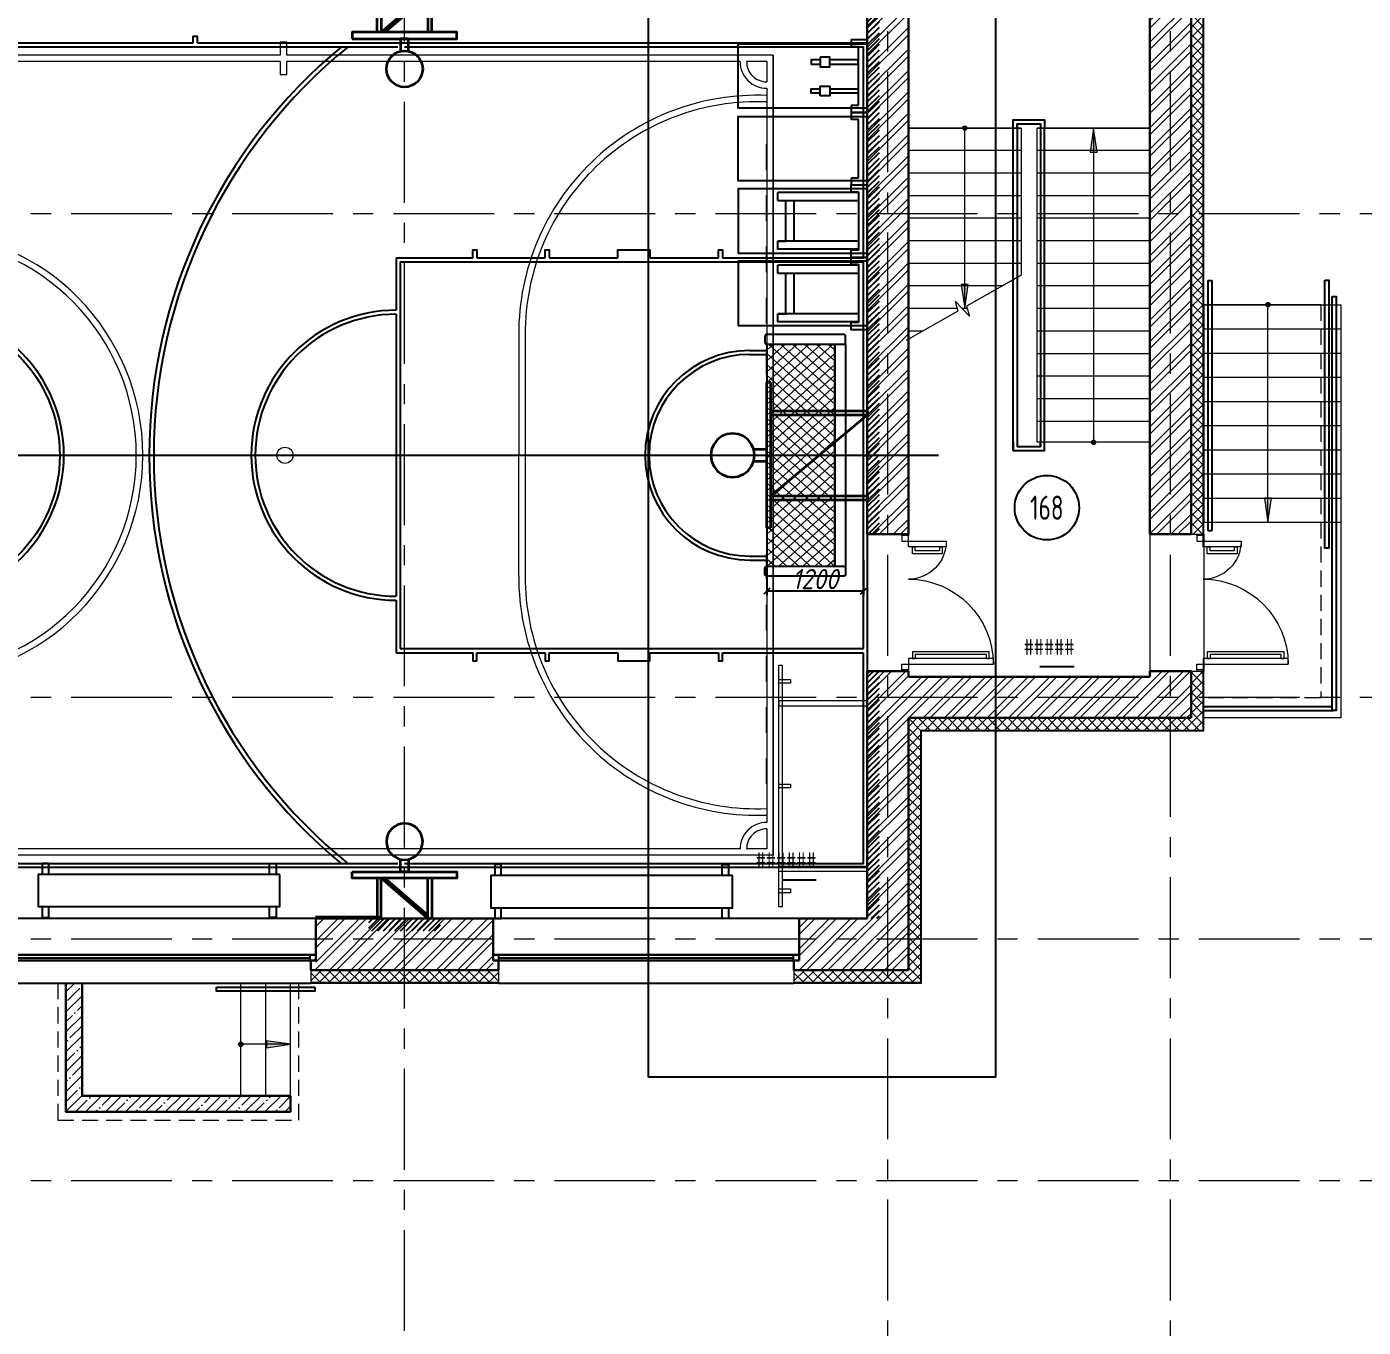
# Model space of a CAD drawing. Header units: millimetres. Extents: x -13407 to 8063098, y -2635 to 109271.
# Drawn here: x 42884 to 59478, y 55574 to 71713 of the extents above; entities that cross this region are included whole.
import ezdxf
from ezdxf.enums import TextEntityAlignment as Align

# ---------------------------------------------------------------- set-up
doc = ezdxf.new("R2010")
doc.units = ezdxf.units.MM
for name, pattern in [('ADSK_Штриховая_ш2 п1', [3, 2, -1]), ('CENTER', [2, 1.25, -0.25, 0.25, -0.25]), ('Штрих', [6.35, 3.175, -3.175])]:
    doc.linetypes.add(name, pattern=pattern)
doc.layers.get('Defpoints').update_dxf_attribs({"color": 6})
for name, color, linetype, lineweight in [('АР_Двери', 5, 'Continuous', 18), ('АР_Лестницы', 250, 'Continuous', 15), ('АР_Лестницы ограждение', 94, 'Continuous', 25), ('АР_Маркер экспликации', 239, 'Continuous', 13), ('АР_МосжилНии_Стены', 202, 'Continuous', 30), ('АР_Навесной фасад', 5, 'Continuous', 5), ('АР_Номер помещения', 1, 'Continuous', 25), ('АР_Оси', 193, 'Continuous', 9), ('АР_Помещения_площадь', 19, 'Continuous', 9), ('АР_Сущ Несущая стена', 202, 'Continuous', 30), ('АР_тонкая линия', 250, 'Continuous', 0), ('АР_Утеплитель', 250, 'Continuous', 9), ('АР_Штриховка кирпич', 250, 'Continuous', 9), ('АР_Штриховка монолит', 250, 'Continuous', 9), ('ТХ_ОСНОВНОЙ', 103, 'Continuous', 25), ('ТХ_разметка минифутбол', 7, 'Continuous', 9)]:
    doc.layers.add(name, color=color, linetype=linetype, lineweight=lineweight)
for name, color, linetype in [('АР_новое окно', 160, 'Continuous'), ('ТХ ОБОРУДОВАНИЕ', 250, 'Continuous'), ('ТХ_обор_спорт', 5, 'Continuous'), ('ТХ_разметка баскетбол', 7, 'Continuous'), ('ТХ_спорт_разметка', 2, 'Continuous')]:
    doc.layers.add(name, color=color, linetype=linetype)
doc.layers.add('ТХ_Задание КР', color=7, linetype='Continuous', true_color=0x9a5430)
doc.layers.get('АР_Маркер экспликации').off()
doc.styles.add('ISOCPEUR', font='isocpeur.ttf', dxfattribs={"width": 0.7})
doc.styles.add('ISOCPEUR_I_2', font='isocpeui.ttf', dxfattribs={"width": 0.9})
doc.styles.get("Standard").update_dxf_attribs({"font": 'arial.ttf'})
doc.dimstyles.new('BY  ARTEM 250', dxfattribs={"dimtxt": 250, "dimasz": 75, "dimexe": 50, "dimexo": 0, "dimgap": 25, "dimtad": 1, "dimdec": 0, "dimrnd": 50, "dimzin": 12, "dimdsep": 46, "dimtxsty": 'ISOCPEUR_I_2', "dimblk": 'OBLIQUE', "dimcen": 50, "dimclrd": 256, "dimclre": 256, "dimclrt": 256, "dimazin": 2, "dimtfac": 1, "dimtdec": 0, "dimtix": 1, "dimtmove": 0, "dimatfit": 0, "dimldrblk": 'OBLIQUE', "dimfxl": 1, "dimlwd": -1, "dimlwe": -1, "dimarcsym": 0})
pattern_1 = [(45, (-951809.71, 109221.18), (-132.58252, 132.58252), []), (45, (-951721.32, 109221.18), (-132.58252, 132.58252), [])]
pattern_2 = [(45, (211803.854, -55205.68), (-35.355339, 35.355339), [])]

# ---------------------------------------------------------------- blocks, each defined once
blk = doc.blocks.new('*U294')
h = blk.add_hatch(color=253)
h.dxf.hatch_style = 1
edge = h.paths.add_edge_path()
edge.add_arc((0, 0), 27.6, 359.64, 719.64)
h = blk.add_hatch(color=253)
h.dxf.hatch_style = 1
h.paths.add_polyline_path([(2400, -44), (2400, 44), (2700, 0)])
at = {"color": 253}
blk.add_line((2700, 0), (0, 0), dxfattribs=at)
blk.add_lwpolyline([(2400, 44), (2400, -44), (2700, 0), (2400, 44)], dxfattribs=at)
blk.add_circle((0, 0), 27.6, dxfattribs=at)
blk = doc.blocks.new('*U347')
h = blk.add_hatch(color=253)
h.dxf.hatch_style = 1
edge = h.paths.add_edge_path()
edge.add_arc((0, 0), 27.6, 359.64, 719.64)
h = blk.add_hatch(color=253)
h.dxf.hatch_style = 1
h.paths.add_polyline_path([(1940, -44), (1940, 44), (2240, 0)])
at = {"color": 253}
blk.add_line((2240, 0), (0, 0), dxfattribs=at)
blk.add_lwpolyline([(1940, 44), (1940, -44), (2240, 0), (1940, 44)], dxfattribs=at)
blk.add_circle((0, 0), 27.6, dxfattribs=at)
blk = doc.blocks.new('*U348')
h = blk.add_hatch(color=253)
h.dxf.hatch_style = 1
edge = h.paths.add_edge_path()
edge.add_arc((0, 0), 27.6, 359.64, 719.64)
h = blk.add_hatch(color=253)
h.dxf.hatch_style = 1
h.paths.add_polyline_path([(3600, -44), (3600, 44), (3900, 0)])
at = {"color": 253}
blk.add_line((3900, 0), (0, 0), dxfattribs=at)
blk.add_lwpolyline([(3600, 44), (3600, -44), (3900, 0), (3600, 44)], dxfattribs=at)
blk.add_circle((0, 0), 27.6, dxfattribs=at)
blk = doc.blocks.new('*U14')
at = {"layer": 'АР_новое окно', "color": 253, "lineweight": 20}
for p, q in [((0, 3800), (-70, 3800)), ((0, 0), (-70, 0))]:
    blk.add_line(p, q, dxfattribs=at)
at = {"layer": 'АР_новое окно', "color": 253}
for p, q in [((-70, 3800), (-70, 0)), ((-70, 0), (-70, 3800)), ((0, 3730), (-70, 3730)), ((-35, 3730), (-35, 70)), ((0, 3800), (0, 0)), ((0, 70), (-70, 70))]:
    blk.add_line(p, q, dxfattribs=at)
blk = doc.blocks.new('блок новое окно')
at = {"layer": 'АР_Навесной фасад', "color": 253, "ltscale": 100}
for points in [[(65, -640), (65, -800)], [(3735, -640), (3735, -800)]]:
    blk.add_lwpolyline(points, dxfattribs=at)
at = {"layer": 'АР_новое окно', "color": 253, "ltscale": 100}
for p, q in [((3800, 0), (0, 0)), ((3735, -521), (0, -521))]:
    blk.add_line(p, q, dxfattribs=at)
blk.add_lwpolyline([(65, -800), (3735, -800)], dxfattribs=at)
at = {"layer": 'АР_Сущ Несущая стена', "color": 253, "ltscale": 100}
for p, q in [((0, -521), (0, 0)), ((3800, -521), (3800, 0)), ((65, -521), (0, -521)), ((65, -521), (65, -640)), ((3800, -521), (3735, -521)), ((3735, -521), (3735, -640))]:
    blk.add_line(p, q, dxfattribs=at)
at = {"layer": 'АР_новое окно', "color": 253, "ltscale": 100, "xscale": -1, "rotation": 90}
blk.add_blockref('*U14', (3800, -521), dxfattribs=at)
blk = doc.blocks.new('*U538')
at = {"layer": 'Defpoints', "color": 253}
blk.add_line((7602, -7863), (7180, -7863), dxfattribs=at)
at = {"layer": 'АР_Номер помещения', "color": 253}
blk.add_circle((-4362, -1988), 400, dxfattribs=at)
at = {"layer": 'Defpoints', "color": 253, "style": 'ISOCPEUR', "width": 0.7, "flags": 1}
blk.add_attdef('КАТЕГОРИЯ', (-499, -2092), '', height=250, dxfattribs=at)
at = {"layer": 'Defpoints', "color": 253, "style": 'ISOCPEUR', "width": 0.7}
blk.add_attdef('ПЛОЩАДЬ_ПОМЕЩЕНИЯ', text='', height=200, dxfattribs=at).set_placement((7607, -7617), align=Align.MIDDLE_RIGHT)
at = {"layer": 'АР_Номер помещения', "color": 253, "style": 'ISOCPEUR', "width": 0.7}
blk.add_attdef('НОМЕР_ПОМЕЩЕНИЯ', text='', height=300, dxfattribs=at).set_placement((-4362, -1988), align=Align.MIDDLE_CENTER)
at = {"layer": 'АР_Помещения_площадь', "color": 253, "lineweight": 30, "width": 0.7, "flags": 104}
blk.add_attdef('ИМЯ_ПОМЕЩЕНИЯ', text='', height=100, dxfattribs=at).set_placement((158, 1217), align=Align.MIDDLE_CENTER)
blk = doc.blocks.new('*U526')
at = {"layer": 'Defpoints', "color": 253}
blk.add_line((844, -6279), (421, -6279), dxfattribs=at)
at = {"layer": 'АР_Номер помещения', "color": 253}
blk.add_circle((507, -4304), 400, dxfattribs=at)
at = {"layer": 'Defpoints', "color": 253, "style": 'ISOCPEUR', "width": 0.7, "flags": 1}
blk.add_attdef('КАТЕГОРИЯ', (-499, -2092), '', height=250, dxfattribs=at)
at = {"layer": 'Defpoints', "color": 253, "style": 'ISOCPEUR', "width": 0.7}
blk.add_attdef('ПЛОЩАДЬ_ПОМЕЩЕНИЯ', text='', height=200, dxfattribs=at).set_placement((848, -6032), align=Align.MIDDLE_RIGHT)
at = {"layer": 'АР_Номер помещения', "color": 253, "style": 'ISOCPEUR', "width": 0.7}
blk.add_attdef('НОМЕР_ПОМЕЩЕНИЯ', text='', height=300, dxfattribs=at).set_placement((507, -4304), align=Align.MIDDLE_CENTER)
at = {"layer": 'АР_Помещения_площадь', "color": 253, "lineweight": 30, "width": 0.7, "flags": 104}
blk.add_attdef('ИМЯ_ПОМЕЩЕНИЯ', text='', height=100, dxfattribs=at).set_placement((158, 1217), align=Align.MIDDLE_CENTER)
blk = doc.blocks.new('*U291')
h = blk.add_hatch(color=253)
h.dxf.hatch_style = 1
edge = h.paths.add_edge_path()
edge.add_arc((0, 0), 27.6, 359.64, 719.64)
h = blk.add_hatch(color=253)
h.dxf.hatch_style = 1
h.paths.add_polyline_path([(320, -44), (320, 44), (620, 0)])
at = {"color": 253}
blk.add_line((620, 0), (0, 0), dxfattribs=at)
blk.add_lwpolyline([(320, 44), (320, -44), (620, 0), (320, 44)], dxfattribs=at)
blk.add_circle((0, 0), 27.6, dxfattribs=at)
blk = doc.blocks.new('1700-2')
at = {"color": 253}
for points in [[(-471, 1443), (0, 1443), (0, 1513), (-471, 1513)], [(0, -13), (-1055, -13), (-1055, 57), (0, 57)]]:
    blk.add_lwpolyline(points, close=True, dxfattribs=at)
for points in [[(80, 1600), (0, 1600), (0, 1583), (80, 1583), (80, 1600)], [(0, 1583), (80, 1583), (80, 1513), (50, 1513), (50, 1513), (0, 1513), (0, 1583)], [(-386, 1443), (-421, 1443), (-421, 1358), (-50, 1358), (-50, 1443), (-85, 1443)], [(-386, 1443), (-386, 1393), (-85, 1393), (-85, 1443)], [(-970, 57), (-1005, 57), (-1005, 142), (-50, 142), (-50, 57), (-85, 57)], [(-970, 57), (-970, 107), (-85, 107), (-85, 57)], [(0, -83), (80, -83), (80, -13), (50, -13), (50, -13), (0, -13), (0, -83)], [(80, -100), (0, -100), (0, -83), (80, -83), (80, -100)]]:
    blk.add_lwpolyline(points, dxfattribs=at)
for centre, radius, start, end in [((0, 1513), 471, 180, 270), ((0, -13), 1055, 90, 180)]:
    blk.add_arc(centre, radius, start, end, dxfattribs=at)
blk = doc.blocks.new('бревно гимн 3000х400')
at = {"color": 253}
blk.add_lwpolyline([(-10378, 62355), (-7378, 62355), (-7378, 62755), (-10378, 62755)], close=True, dxfattribs=at)
for points in [[(-10331, 62755), (-10331, 62890), (-10250, 62890), (-10250, 62755)], [(-7426, 62755), (-7426, 62890), (-7507, 62890), (-7507, 62755)], [(-10250, 62355), (-10250, 62220), (-10331, 62220), (-10331, 62355)], [(-7507, 62355), (-7507, 62220), (-7426, 62220), (-7426, 62355)]]:
    blk.add_lwpolyline(points, dxfattribs=at)
blk = doc.blocks.new('бег дорожка')
at = {"color": 253}
blk.add_lwpolyline([(-53, 0), (-852, 0), (-852, 1604), (-53, 1604)], close=True, dxfattribs=at)
for points in [[(-818, 201), (-903, 201), (-903, 0), (-3, 0), (-3, 201), (-93, 201)], [(-815, 201), (-815, 111)], [(-90, 111), (-90, 201)], [(-815, 111), (-90, 111)]]:
    blk.add_lwpolyline(points, dxfattribs=at)
blk = doc.blocks.new('У127б')
at = {"color": 253, "ltscale": 250.120383}
for points in [[(190072, -190835), (189718, -190835), (189718, -190781), (190072, -190781)], [(190191, -190781), (190303, -190781), (190303, -190835), (190191, -190835)], [(190072, -191141), (189718, -191141), (189718, -191196), (190072, -191195)], [(190191, -191195), (190303, -191195), (190303, -191141), (190191, -191141)]]:
    blk.add_lwpolyline(points, dxfattribs=at)
for points in [[(190191, -190748), (190191, -190867), (190072, -190867), (190072, -190748)], [(190191, -191228), (190191, -191109), (190072, -191109), (190072, -191228)]]:
    blk.add_lwpolyline(points, close=True, dxfattribs=at)
blk = doc.blocks.new('спорт инвентарь 1')
at = {"color": 253}
blk.add_lwpolyline([(-53, 0), (-852, 0), (-852, 1604), (-53, 1604)], close=True, dxfattribs=at)
for points in [[(-805, 111), (-805, 1112)], [(-704, 1112), (-805, 1112)], [(-704, 1112), (-704, 111)], [(-201, 1112), (-201, 1011), (-704, 1011), (-704, 911), (-201, 911)], [(-201, 111), (-201, 1112)], [(-101, 111), (-101, 1112), (-201, 1112)], [(-815, 201), (-900, 201), (-900, 0), (0, 0), (0, 201), (-90, 201)], [(-815, 201), (-815, 111)], [(-90, 111), (-90, 201)], [(-815, 111), (-90, 111)]]:
    blk.add_lwpolyline(points, dxfattribs=at)
blk = doc.blocks.new('A$C4BE71BC3')
at = {"color": 253, "lineweight": 35, "ltscale": 100}
blk.add_lwpolyline([(102, -28588), (104, -28588), (104, -28750), (-38, -28750), (-38, -28588), (-38, -28588)], dxfattribs=at)
at = {"color": 253, "ltscale": 100}
for points in [[(-1, -30000), (67, -30000)], [(33, -29952), (33, -30047)]]:
    blk.add_lwpolyline(points, dxfattribs=at)
at = {"layer": 'ТХ ОБОРУДОВАНИЕ', "color": 253, "lineweight": 35}
for p, q in [((-103, -28561), (-160, -28518)), ((224, -28518), (168, -28561)), ((-38, -28588), (-103, -28561)), ((32, -28597), (-38, -28588)), ((102, -28588), (32, -28597)), ((168, -28561), (102, -28588)), ((933, -28750), (-869, -28750)), ((-869, -28800), (-869, -28750)), ((933, -28800), (-869, -28800)), ((-521, -28800), (-521, -30000)), ((-471, -30000), (537, -28800)), ((-471, -28800), (-471, -30000)), ((537, -28800), (537, -30000)), ((587, -28800), (587, -30000)), ((933, -28800), (933, -28750))]:
    blk.add_line(p, q, dxfattribs=at)
blk.add_lwpolyline([(-239, -28326), (-230, -28256), (-203, -28191), (-160, -28135), (-103, -28092), (-38, -28065), (32, -28055), (102, -28065), (168, -28092), (224, -28135), (267, -28191), (294, -28256), (303, -28326), (294, -28396), (267, -28462), (224, -28518), (168, -28561), (102, -28588), (32, -28597), (-38, -28588), (-103, -28561), (-160, -28518), (-203, -28462), (-230, -28396)], close=True, dxfattribs=at)
for points in [[(-521, -30000), (-471, -30000)], [(537, -30000), (587, -30000)]]:
    blk.add_lwpolyline(points, dxfattribs=at)
blk = doc.blocks.new('A$C205B6F02')
at = {"color": 253, "ltscale": 100}
for points in [[(2878, 978), (122, 978)], [(122, 978), (122, 133)], [(2878, 133), (122, 133)]]:
    blk.add_lwpolyline(points, dxfattribs=at)
at = {"layer": 'ТХ ОБОРУДОВАНИЕ', "color": 253, "lineweight": 18}
for p, q in [((120, 978), (884, 133)), ((120, 133), (884, 978)), ((122, 878), (212, 978)), ((122, 730), (347, 978)), ((122, 581), (481, 978)), ((122, 433), (615, 978)), ((122, 284), (749, 978)), ((254, 133), (1018, 978)), ((254, 978), (1018, 133)), ((388, 133), (1152, 978)), ((388, 978), (1152, 133)), ((522, 133), (1286, 978)), ((522, 978), (1286, 133)), ((656, 133), (1420, 978)), ((656, 978), (1420, 133)), ((791, 133), (1555, 978)), ((791, 978), (1555, 133)), ((925, 133), (1689, 978)), ((925, 978), (1689, 133)), ((1059, 133), (1823, 978)), ((1059, 978), (1823, 133)), ((1193, 133), (1957, 978)), ((1193, 978), (1957, 133)), ((1327, 133), (2091, 978)), ((1327, 978), (2091, 133)), ((1462, 133), (2226, 978)), ((1462, 978), (2226, 133)), ((1596, 133), (2360, 978)), ((1596, 978), (2360, 133)), ((1730, 133), (2494, 978)), ((1730, 978), (2494, 133)), ((1864, 133), (2628, 978)), ((1864, 978), (2628, 133)), ((1999, 133), (2762, 978)), ((1999, 978), (2762, 133)), ((2133, 978), (2878, 154)), ((2133, 133), (2878, 957)), ((2267, 978), (2878, 302)), ((2401, 978), (2878, 451)), ((2535, 978), (2878, 599)), ((2670, 978), (2878, 748)), ((2804, 978), (2878, 896)), ((122, 826), (749, 133)), ((122, 678), (615, 133)), ((2267, 133), (2878, 808)), ((122, 529), (481, 133)), ((2401, 133), (2878, 660)), ((2535, 133), (2878, 511)), ((122, 381), (347, 133)), ((2670, 133), (2878, 363)), ((122, 232), (212, 133)), ((2804, 133), (2878, 214))]:
    blk.add_line(p, q, dxfattribs=at)
at = {"layer": 'ТХ ОБОРУДОВАНИЕ', "color": 253}
for points in [[(0, 22), (0, 978, -0.414214), (22, 1000), (100, 1000, -0.414214), (122, 978), (122, 22, -0.414214), (100, 0), (22, 0, -0.414214)], [(2999, 22), (2999, 978, 0.414214), (2977, 1000), (2900, 1000, 0.414214), (2878, 978), (2878, 22, 0.414214), (2900, 0), (2977, 0, 0.414214)]]:
    blk.add_lwpolyline(points, format="xyb", close=True, dxfattribs=at)
blk.add_lwpolyline([(2889, 3, -0.131652), (2878, 0), (122, 0, -0.131652), (111, 3)], format="xyb", dxfattribs=at)
blk.add_lwpolyline([(122, 133), (2878, 133)], dxfattribs=at)
blk = doc.blocks.new('_Oblique')
at = {"color": 253, "linetype": 'ByBlock', "lineweight": -2}
blk.add_line((-0.5, -0.5), (0.5, 0.5), dxfattribs=at)
blk = doc.blocks.new('*D243')
at = {"layer": 'Defpoints', "color": 0, "transparency": 16777216}
for p in [(11277, -1300), (12477, -1300), (11277, -1687)]:
    blk.add_point(p, dxfattribs=at)
at = {"layer": 'ТХ_разметка баскетбол', "transparency": 16777216}
for p, q in [((11277, -1300), (11277, -1737)), ((12477, -1300), (12477, -1737)), ((12477, -1687), (11277, -1687))]:
    blk.add_line(p, q, dxfattribs=at)
at = {"layer": 'ТХ_разметка баскетбол', "transparency": 16777216, "xscale": 75, "yscale": 75, "zscale": 75, "rotation": 180}
blk.add_blockref('_Oblique', (11277, -1687), dxfattribs=at)
at = {"layer": 'ТХ_разметка баскетбол', "transparency": 16777216, "xscale": 75, "yscale": 75, "zscale": 75}
blk.add_blockref('_Oblique', (12477, -1687), dxfattribs=at)
at = {"layer": 'ТХ_разметка баскетбол', "transparency": 16777216, "insert": (11877, -1537), "char_height": 250, "attachment_point": 5, "style": 'ISOCPEUR_I_2'}
blk.add_mtext('1200', dxfattribs=at)
blk = doc.blocks.new('A$C00b7f25d')
at = {"layer": 'ТХ_разметка минифутбол', "color": 253}
for p, q in [((14650, 10628), (10122, 10628)), ((20770, 10628), (14730, 10628)), ((20770, 10628), (20770, 697)), ((20770, 697), (20770, 10627)), ((14650, 10547), (10202, 10547)), ((20359, 10547), (14730, 10547)), ((20689, 10547), (20439, 10547)), ((20690, 10547), (20690, 10298)), ((20690, 10218), (20690, 1106)), ((20690, 1026), (20690, 777)), ((20770, 698), (10123, 698)), ((20359, 777), (10203, 777)), ((20690, 777), (20439, 777))]:
    blk.add_line(p, q, dxfattribs=at)
for points in [[(14730, 10628), (14730, 10788), (14650, 10788), (14650, 10628)], [(14650, 10547), (14650, 10387), (14730, 10387), (14730, 10547)], [(14650, 10547), (14650, 10387), (14730, 10387), (14730, 10547)], [(17610, 7167), (17609, 4157)], [(17690, 7167), (17689, 4157)]]:
    blk.add_lwpolyline(points, dxfattribs=at)
blk.add_circle((14708, 5662), 100, dxfattribs=at)
for centre, radius, start, end in [((20689, 10547), 330, 180, 270.0192), ((20689, 10547), 250, 180, 270.0254), ((20569, 7171), 2959, 87.6652, 180.2111), ((20569, 7171), 2879, 87.6022, 180.2151), ((10163, 5662), 2780, 270.8211, 89.1792), ((10162, 5663), 2700, 270.8548, 89.1455), ((20569, 4154), 2959, 179.7889, 272.3348), ((20569, 4154), 2879, 179.7849, 272.3978), ((20689, 776), 330, 89.9865, 180), ((20689, 776), 250, 89.9823, 180)]:
    blk.add_arc(centre, radius, start, end, dxfattribs=at)
blk = doc.blocks.new('ферма тренир')
at = {"color": 253, "lineweight": 35}
for p, q in [((822522, -87224), (823102, -86724)), ((822567, -87224), (823102, -86768)), ((822805, -86724), (822819, -86724)), ((822812, -86730), (822812, -86717)), ((822805, -87225), (822818, -87225)), ((822812, -87219), (822812, -87232))]:
    blk.add_line(p, q, dxfattribs=at)
for points in [[(822472, -87224), (822472, -86724), (822522, -86724), (822522, -87224)], [(823152, -87224), (823152, -86724), (823102, -86724), (823102, -87224)], [(822862, -87460), (822862, -87304), (822762, -87304), (822762, -87460)]]:
    blk.add_lwpolyline(points, dxfattribs=at)
blk.add_lwpolyline([(822162, -87304), (823462, -87304), (823462, -87224), (822162, -87224)], close=True, dxfattribs=at)
blk.add_circle((822812, -87679), 225, dxfattribs=at)
blk = doc.blocks.new('У211')
at = {"color": 253, "linetype": 'Continuous', "lineweight": 5, "elevation": 0}
for points in [[(183978, -107994), (183934, -107994), (183934, -110994), (183978, -110994)], [(183978, -108170), (183830, -108170), (183830, -108217), (183978, -108217)], [(182878, -108434), (183978, -108434), (183978, -108498), (182878, -108498)], [(183978, -109470), (183830, -109470), (183830, -109517), (183978, -109517)], [(182878, -110553), (183978, -110553), (183978, -110489), (182878, -110489)], [(183978, -110770), (183830, -110770), (183830, -110817), (183978, -110817)]]:
    blk.add_lwpolyline(points, close=True, dxfattribs=at)
blk = doc.blocks.new('баскетбол')
at = {"color": 253, "linetype": 'Штрих', "ltscale": 100}
blk.add_lwpolyline([(11276.9, -4078.8), (11276.9, 4057.6)], dxfattribs=at)
at = {"color": 253, "ltscale": 100}
for centre, radius, start, end in [((10188.6, 0), 6578.6, 129.60082, 230.39918), ((10196.6, 0), 6530.6, 129.08868, 230.91132)]:
    blk.add_arc(centre, radius, start, end, dxfattribs=at)
at = {"layer": 'ТХ_разметка баскетбол', "color": 253}
for p, q in [((774.1, 5068.9), (6695.1, 5068.9)), ((6778.9, 5068.9), (12476.9, 5068.9)), ((12476.9, 2450), (12476.9, 5068.9)), ((6676.9, 2450), (6676.9, 1800)), ((6676.9, 2450), (7626.5, 2450)), ((6725, 2400), (12476.9, 2400)), ((6725, 2400), (6725, -2400)), ((7676.6, 2450), (8526.6, 2450)), ((8576.7, 2450), (9426.7, 2450)), ((9826.7, 2450), (10676.7, 2450)), ((10726.9, 2450), (12476.9, 2450)), ((12476.9, -2400), (12476.9, 2400)), ((6676.9, 1750), (6676.9, -1750)), ((11065.9, 1251.9), (11276.8, 1251.9)), ((11066, 1300), (11276.9, 1300)), ((11276.8, 1251.9), (11276.9, 1300)), ((11065.9, -1251.9), (11276.8, -1251.9)), ((11066, -1300), (11276.9, -1300)), ((11276.9, -1300), (11276.9, -1251.9)), ((6676.9, -1800), (6676.9, -2450)), ((6676.9, -2450), (7626.5, -2450)), ((6725, -2400), (12476.9, -2400)), ((7676.6, -2450), (8526.6, -2450)), ((8576.7, -2450), (9426.7, -2450)), ((9826.7, -2450), (10676.7, -2450)), ((10726.9, -2450), (12476.9, -2450)), ((12476.9, -5068.9), (12476.9, -2450)), ((6695.1, -5068.9), (774.1, -5068.9)), ((12476.9, -5068.9), (6778.9, -5068.9))]:
    blk.add_line(p, q, dxfattribs=at)
for points in [[(4155, 5117), (4155, 5201.4), (4205, 5201.4), (4205, 5117)], [(4205, 5117), (12525, 5117), (12525, -5117), (-11025, -5117), (-11025, 5117), (-2705, 5117)], [(-2655, 5117), (4155, 5117)], [(7626.5, 2450), (7626.5, 2550), (7676.6, 2550), (7676.6, 2450)], [(8526.6, 2450), (8526.6, 2550), (8576.7, 2550), (8576.7, 2450)], [(9426.7, 2450), (9426.7, 2550), (9826.7, 2550), (9826.7, 2450)], [(10676.7, 2450), (10676.7, 2550), (10726.9, 2550), (10726.9, 2450)], [(7626.5, -2450), (7626.5, -2550), (7676.6, -2550), (7676.6, -2450)], [(8526.6, -2450), (8526.6, -2550), (8576.7, -2550), (8576.7, -2450)], [(9426.7, -2450), (9426.7, -2550), (9826.7, -2550), (9826.7, -2450)], [(10676.7, -2450), (10676.7, -2550), (10726.9, -2550), (10726.9, -2450)]]:
    blk.add_lwpolyline(points, dxfattribs=at)
blk.add_circle((750, 0), 1750, dxfattribs=at)
for centre, radius, start, end in [((750, 0), 1800, 270.76597, 89.23403), ((6676.9, 0), 1800, 90, 270), ((6676.9, 0), 1750, 90, 270), ((11066, 0), 1300, 90, 270), ((11067.7, 0), 1251.9, 90.08581, 269.92636)]:
    blk.add_arc(centre, radius, start, end, dxfattribs=at)
dim = blk.add_linear_dim(base=(11276.9, -1687.4), p1=(12476.9, -1300), p2=(11276.9, -1300), dimstyle='BY  ARTEM 250', override={"dimclrd": 253, "dimclre": 253, "dimclrt": 253}, dxfattribs=at)
dim.commit()
dim.dimension.update_dxf_attribs({"geometry": '*D243', "text_midpoint": (11876.9, -1537.4)})

msp = doc.modelspace()

# ---------------------------------------------------------------- hatches: boundary and pattern name
at = {"layer": 'АР_Утеплитель', "ltscale": 100}
h = msp.add_hatch(dxfattribs=at)
h.set_pattern_fill('ANSI37', color=253, scale=700, angle=90)
h.set_pattern_definition([(135, (8667.79, -910739.97), (-61.871843, -61.871843), []), (225, (8667.79, -910739.97), (61.871843, -61.871843), [])])
h.paths.add_polyline_path([(57339.9, 72655), (57339.9, 65415), (57489.9, 65415), (57489.9, 72805), (52404.9, 72805), (52404.9, 72655)])
h = msp.add_hatch(dxfattribs=at)
h.set_pattern_fill('ANSI37', color=253, scale=700)
h.set_pattern_definition([(45, (-923630.03, 108677.145), (-61.871843, 61.871843), []), (135, (-923630.03, 108677.145), (-61.871843, -61.871843), [])])
h.paths.add_polyline_path([(53829.9, 60005), (52409.9, 60005), (52409.9, 59855), (53979.9, 59855), (53979.9, 62985), (57489.9, 62985), (57489.9, 63715), (57339.9, 63715), (57339.9, 63135), (53829.9, 63135)])
h = msp.add_hatch(dxfattribs=at)
h.set_pattern_fill('ANSI37', color=253, scale=700)
h.set_pattern_definition([(45, (-929630.03, 108677.145), (-61.871843, 61.871843), []), (135, (-929630.03, 108677.145), (-61.871843, -61.871843), [])])
h.paths.add_polyline_path([(48739.9, 60005), (46409.9, 60005), (46409.9, 59855), (48739.9, 59855)])
at = {"layer": 'АР_Штриховка кирпич', "ltscale": 100}
h = msp.add_hatch(dxfattribs=at)
h.set_pattern_fill('ANSI32', color=253, scale=500)
h.set_pattern_definition(pattern_1)
h.paths.add_polyline_path([(57339.9, 72655), (52469.9, 72655), (52469.9, 72145), (53319.9, 72145), (53319.9, 65415), (53829.9, 65415), (53829.9, 72144.5), (56829.9, 72145.5), (56829.9, 65415.5), (57339.9, 65414.5)])
h = msp.add_hatch(dxfattribs=at)
h.set_pattern_fill('ANSI32', color=253, scale=500)
h.set_pattern_definition(pattern_1)
h.paths.add_polyline_path([(53829.9, 63135), (57339.9, 63135), (57339.9, 63715), (56829.9, 63715), (56829.9, 63645), (53829.9, 63645), (53829.9, 63715), (53319.9, 63715), (53319.9, 60645), (52474.9, 60645), (52474.9, 60005), (53829.9, 60005)])
h = msp.add_hatch(dxfattribs=at)
h.set_pattern_fill('ANSI32', color=253, scale=500)
h.set_pattern_definition(pattern_1)
h.paths.add_polyline_path([(48674.9, 60645), (46474.9, 60645), (46474.9, 60005), (48674.9, 60005)])
at = {"layer": 'АР_Штриховка монолит', "ltscale": 100}
h = msp.add_hatch(dxfattribs=at)
h.set_pattern_fill('ANSI35', color=253, scale=700)
h.set_pattern_definition([(45, (211803.85, -55205.68), (-123.74369, 123.74369), []), (45, (211927.6, -55205.68), (-123.74369, 123.74369), [218.75, -43.75, 0, -43.75])])
h.paths.add_polyline_path([(43570.7, 58445), (43570.7, 59845), (43370.7, 59845), (43370.7, 58245), (46160.7, 58245), (46160.7, 58445)])
at = {"layer": 'ТХ_Задание КР', "ltscale": 100, "transparency": 33554636}
h = msp.add_hatch(dxfattribs=at)
h.set_pattern_fill('ANSI31', color=253, scale=400)
h.set_pattern_definition(pattern_2)
h.paths.add_polyline_path([(53470, 65415), (53319.9, 65415), (53319.9, 72145), (53470, 72145)])
h = msp.add_hatch(dxfattribs=at)
h.set_pattern_fill('ANSI31', color=253, scale=400)
h.set_pattern_definition(pattern_2)
h.paths.add_polyline_path([(53470, 60645), (53319.9, 60645), (53319.9, 63715), (53470, 63715)])
h = msp.add_hatch(dxfattribs=at)
h.set_pattern_fill('ANSI31', color=253, scale=400)
h.set_pattern_definition([(45, (223803.854, -66856.977), (-35.355339, 35.355339), [])])
h.paths.add_polyline_path([(47129.9, 60495), (47129.9, 60645), (48019.9, 60645), (48019.9, 60495)])

# ---------------------------------------------------------------- linework, layer by layer
at = {"layer": 'Defpoints', "color": 253, "ltscale": 100}
msp.add_lwpolyline([(50603.8, 72930.8), (54911.9, 72930.8), (54911.9, 58678.3), (50603.8, 58678.3)], close=True, dxfattribs=at)
at = {"layer": 'АР_Лестницы', "color": 253, "ltscale": 100}
for p, q in [((55229.9, 70455.7), (53829.9, 70455.7)), ((56829.9, 70455.7), (55429.9, 70455.7)), ((55229.9, 70175.7), (53829.9, 70175.7)), ((56829.9, 70175.7), (55429.9, 70175.7)), ((55229.9, 69895.7), (53829.9, 69895.7)), ((56829.9, 69895.7), (55429.9, 69895.7)), ((55229.9, 69615.7), (53829.9, 69615.7)), ((56829.9, 69615.7), (55429.9, 69615.7)), ((55229.9, 69335.7), (53829.9, 69335.7)), ((56829.9, 69335.7), (55429.9, 69335.7)), ((55229.9, 69055.7), (53829.9, 69055.7)), ((56829.9, 69055.7), (55429.9, 69055.7)), ((55229.9, 68775.7), (53829.9, 68775.7)), ((56829.9, 68775.7), (55429.9, 68775.7)), ((54994.7, 68495.7), (53829.9, 68495.7)), ((56829.9, 68495.7), (55429.9, 68495.7)), ((54435.6, 68215.7), (53829.9, 68215.7)), ((54561.4, 68215.7), (54498, 68215.7)), ((56829.9, 68215.7), (55429.9, 68215.7)), ((57499.9, 68263.5), (58949.9, 68263.5)), ((58949.9, 68263.5), (57499.9, 68263.5)), ((57499.9, 68263.5), (57499.9, 65563.5)), ((54005.2, 67935.7), (53829.9, 67935.7)), ((56829.9, 67935.7), (55429.9, 67935.7)), ((57499.9, 67963.5), (59059.9, 67963.5)), ((57499.9, 67963.5), (59199.9, 67963.5)), ((56829.9, 67655.7), (55429.9, 67655.7)), ((57499.9, 67663.5), (59059.9, 67663.5)), ((57499.9, 67663.5), (59199.9, 67663.5)), ((56829.9, 67375.7), (55429.9, 67375.7)), ((57499.9, 67363.5), (59059.9, 67363.5)), ((57499.9, 67363.5), (59199.9, 67363.5)), ((56829.9, 67095.7), (55429.9, 67095.7)), ((57499.9, 67063.5), (59059.9, 67063.5)), ((57499.9, 67063.5), (59199.9, 67063.5)), ((56829.9, 66815.7), (55429.9, 66815.7)), ((57499.9, 66763.5), (59059.9, 66763.5)), ((57499.9, 66763.5), (59199.9, 66763.5)), ((57499.9, 66463.5), (59059.9, 66463.5)), ((57499.9, 66463.5), (59199.9, 66463.5)), ((57499.9, 66163.5), (59059.9, 66163.5)), ((57499.9, 66163.5), (59199.9, 66163.5)), ((57499.9, 65863.5), (59059.9, 65863.5)), ((57499.9, 65863.5), (59199.9, 65863.5)), ((57499.9, 65563.5), (59059.9, 65563.5)), ((57499.9, 65563.5), (59059.9, 65563.5)), ((57499.9, 65563.5), (59199.9, 65563.5)), ((45540.7, 58445), (45540.7, 59845)), ((45850.7, 58445), (45850.7, 59845)), ((46160.7, 58445), (46160.7, 59845))]:
    msp.add_line(p, q, dxfattribs=at)
at = {"layer": 'АР_Лестницы', "color": 253, "ltscale": 25}
for p, q in [((55196.5, 68609.9), (54553.1, 68245.8)), ((54587.5, 68121.6), (54409.9, 68308.4)), ((54409.9, 68308.4), (54444.3, 68184.2)), ((54553.1, 68245.8), (54587.5, 68121.6)), ((54444.3, 68184.2), (53800.9, 67820))]:
    msp.add_line(p, q, dxfattribs=at)
at = {"layer": 'АР_Лестницы', "color": 253, "ltscale": 100}
for points in [[(53829.9, 67689.5), (53829.9, 70455.7), (55229.9, 70455.7), (55229.9, 68628.8)], [(58949.9, 68263.5), (59199.9, 68263.5), (59199.9, 63135), (57499.9, 63135)]]:
    msp.add_lwpolyline(points, dxfattribs=at)
msp.add_lwpolyline([(56829.9, 66555.7), (55429.9, 66555.7), (55429.9, 70455.7), (56829.9, 70455.7)], close=True, dxfattribs=at)
at = {"layer": 'АР_Лестницы', "color": 253, "ltscale": 25}
for points in [[(55229.9, 68628.8), (54553.1, 68245.8)], [(54587.5, 68121.6), (54409.9, 68308.4)], [(54409.9, 68308.4), (54444.3, 68184.2)], [(54553.1, 68245.8), (54587.5, 68121.6)], [(54444.3, 68184.2), (53800.9, 67820)]]:
    msp.add_lwpolyline(points, dxfattribs=at)
at = {"layer": 'АР_Лестницы ограждение', "color": 253, "ltscale": 100}
for p, q in [((57549.9, 68563.2), (57599.9, 68563.2)), ((57549.9, 65461.3), (57599.9, 65461.3)), ((57502.9, 63276.6), (59092.8, 63276.6)), ((57502.9, 63226.6), (59103.6, 63226.6))]:
    msp.add_line(p, q, dxfattribs=at)
for points in [[(55129.9, 66455.4), (55129.9, 70556)], [(55129.9, 70455.7), (55129.9, 70556), (55521.7, 70556), (55521.7, 70451.3)], [(55179.9, 70506), (55179.9, 66505.4)], [(55179.9, 70455.7), (55179.9, 70506), (55471.7, 70506), (55471.7, 70451.3)], [(55471.7, 70451.3), (55471.7, 66505.4)], [(55521.7, 66455.4), (55521.7, 70451.3)], [(57549.9, 68563.2), (57549.9, 65461.3)], [(57599.9, 65461.3), (57599.9, 68563.2)], [(55129.9, 66555.7), (55129.9, 66455.4), (55521.7, 66455.4), (55521.7, 66560.1)], [(55179.9, 66555.7), (55179.9, 66505.4), (55471.7, 66505.4), (55471.7, 66560.1)]]:
    msp.add_lwpolyline(points, dxfattribs=at)
for points in [[(58999.9, 68565.9), (59049.9, 68565.9), (59049.9, 65241.5), (58999.9, 65241.5)], [(59092.8, 68365.1), (59142.8, 68365.1), (59142.8, 63226.6), (59092.8, 63226.6)], [(45240.7, 59795), (46461.3, 59795), (46461.3, 59745), (45240.7, 59745)]]:
    msp.add_lwpolyline(points, close=True, dxfattribs=at)
at = {"layer": 'АР_МосжилНии_Стены', "color": 253, "ltscale": 100}
msp.add_line((46160.7, 58445), (46160.7, 58245), dxfattribs=at)
for points in [[(46160.7, 58245), (43370.7, 58245), (43370.7, 59845)], [(46160.7, 58445), (43570.7, 58445), (43570.7, 59845)]]:
    msp.add_lwpolyline(points, dxfattribs=at)
at = {"layer": 'АР_Навесной фасад', "color": 253, "ltscale": 100}
for p, q in [((57489.9, 65415), (57489.9, 72805)), ((57499.9, 65415), (57499.9, 72815)), ((57489.9, 62985), (57489.9, 63715)), ((57499.9, 62975), (57499.9, 63715)), ((53979.9, 62985), (53979.9, 59855)), ((53979.9, 62985), (57489.9, 62985)), ((53989.9, 62975), (53989.9, 59845)), ((53989.9, 62975), (57499.9, 62975)), ((46409.9, 59855), (48739.9, 59855)), ((46409.9, 59845), (48739.9, 59845)), ((52409.9, 59855), (53979.9, 59855)), ((52409.9, 59845), (53989.9, 59845))]:
    msp.add_line(p, q, dxfattribs=at)
for points in [[(57339.9, 65415), (57499.9, 65415)], [(57339.9, 63715), (57499.9, 63715)]]:
    msp.add_lwpolyline(points, dxfattribs=at)
at = {"layer": 'АР_Оси', "color": 253, "linetype": 'CENTER', "ltscale": 1000}
for p, q in [((53569.9, 79157.5), (53569.9, 23425.1)), ((57079.9, 79157.5), (57079.9, 23425.1)), ((47569.9, 78779.3), (47569.9, 23046.9)), ((-12563.8, 69395), (70614.6, 69395)), ((-12563.8, 69395), (70614.6, 69395)), ((-12563.8, 63395), (70614.6, 63395)), ((-12563.8, 60395), (70614.6, 60395)), ((-12563.8, 57395), (70614.6, 57395))]:
    msp.add_line(p, q, dxfattribs=at)
at = {"layer": 'АР_Сущ Несущая стена', "color": 253, "ltscale": 100}
for p, q in [((57339.9, 65415), (57339.9, 72655)), ((53319.9, 72145), (53319.9, 65415)), ((53829.9, 72145), (53829.9, 65415)), ((56829.9, 65415), (56829.9, 72145)), ((53319.9, 65415), (53829.9, 65415)), ((56829.9, 65415), (57339.9, 65415)), ((53319.9, 63715), (53829.9, 63715)), ((53319.9, 63715), (53319.9, 60645)), ((53829.9, 63715), (53829.9, 63645)), ((53829.9, 63645), (56829.9, 63645)), ((56829.9, 63645), (56829.9, 63715)), ((56829.9, 63715), (57339.9, 63715)), ((57339.9, 63135), (57339.9, 63715)), ((53829.9, 63135), (57339.9, 63135)), ((53829.9, 63135), (53829.9, 60005)), ((46474.9, 60645), (48674.9, 60645)), ((46474.9, 60123.9), (46474.9, 60645)), ((52474.9, 60645), (53319.9, 60645)), ((46474.9, 60123.9), (46409.9, 60123.9)), ((46409.9, 60123.9), (46409.9, 60005)), ((46409.9, 60005), (48739.9, 60005)), ((52409.9, 60005), (53829.9, 60005))]:
    msp.add_line(p, q, dxfattribs=at)
at = {"layer": 'АР_тонкая линия', "color": 253, "linetype": 'ADSK_Штриховая_ш2 п1', "ltscale": 100}
for points in [[(58949.9, 68263.5), (58949.9, 63385), (57499.9, 63385)], [(43270.7, 59845), (43270.7, 58145), (46260.7, 58145), (46260.7, 59845)]]:
    msp.add_lwpolyline(points, dxfattribs=at)
at = {"layer": 'АР_тонкая линия', "color": 253, "ltscale": 100}
for points in [[(56829.9, 65415), (56829.9, 63715)], [(57499.9, 65415), (57499.9, 63715)], [(57499.9, 65415), (57499.9, 63715)]]:
    msp.add_lwpolyline(points, dxfattribs=at)
at = {"layer": 'ТХ_Задание КР', "color": 253, "ltscale": 100, "const_width": 2}
for points in [[(53470, 65415), (53319.9, 65415), (53319.9, 72145), (53470, 72145)], [(53470, 60645), (53319.9, 60645), (53319.9, 63715), (53470, 63715)], [(47129.9, 60495), (47129.9, 60645), (48019.9, 60645), (48019.9, 60495)]]:
    msp.add_lwpolyline(points, close=True, dxfattribs=at)
at = {"layer": 'ТХ_обор_спорт', "color": 253, "linetype": 'CENTER', "ltscale": 100}
msp.add_lwpolyline([(29744.9, 66394.9), (53344.9, 66395)], dxfattribs=at)
at = {"layer": 'ТХ_ОСНОВНОЙ', "color": 253, "ltscale": 0.1}
msp.add_line((46468.3, 60672.5), (47268.3, 60673.3), dxfattribs=at)
at = {"layer": 'ТХ_спорт_разметка', "color": 253, "ltscale": 0.1}
msp.add_line((41544.9, 66395), (54203.5, 66395), dxfattribs=at)

# ---------------------------------------------------------------- block references
at = {"color": 253}
msp.add_blockref('блок новое окно', (42674.9, 60645), dxfattribs=at)
at = {"layer": 'АР_Двери', "color": 253, "lineweight": 30, "ltscale": 100, "xscale": -1}
for p in [(53829.9, 63815), (57489.9, 63815)]:
    msp.add_blockref('1700-2', p, dxfattribs=at)
at = {"layer": 'АР_Лестницы', "color": 253, "ltscale": 75}
for name, p, rotation in [('*U347', (54529.9, 70455.7), 269.9999999999999), ('*U348', (56129.9, 66555.7), 89.99999999999993), ('*U294', (58294.9, 68263.5), 269.9999999999999)]:
    msp.add_blockref(name, p, dxfattribs=dict(at, rotation=rotation))
at = {"layer": 'АР_Лестницы', "color": 253, "ltscale": 100}
msp.add_blockref('*U291', (45540.7, 59085), dxfattribs=at)
at = {"layer": 'АР_Маркер экспликации', "color": 253}
ref = msp.add_blockref('*U538', (45082.5, 68985), dxfattribs=at)
ref.add_attrib('НОМЕР_ПОМЕЩЕНИЯ', '167', dxfattribs={"layer": 'АР_Номер помещения', "color": 253, "height": 300, "style": 'ISOCPEUR', "width": 0.7}).set_placement((40720.9, 66996.8), align=Align.MIDDLE_CENTER)
ref.add_attrib('ПЛОЩАДЬ_ПОМЕЩЕНИЯ', '######', dxfattribs={"layer": 'Defpoints', "color": 253, "height": 200, "style": 'ISOCPEUR', "width": 0.7}).set_placement((52689.8, 61368.5), align=Align.MIDDLE_RIGHT)
ref = msp.add_blockref('*U526', (55042.8, 70048.2), dxfattribs=at)
ref.add_attrib('НОМЕР_ПОМЕЩЕНИЯ', '168', dxfattribs={"layer": 'АР_Номер помещения', "color": 253, "height": 300, "style": 'ISOCPEUR', "width": 0.7}).set_placement((55549.5, 65744.3), align=Align.MIDDLE_CENTER)
ref.add_attrib('ПЛОЩАДЬ_ПОМЕЩЕНИЯ', '#####', dxfattribs={"layer": 'Defpoints', "color": 253, "height": 200, "style": 'ISOCPEUR', "width": 0.7}).set_placement((55891.2, 64016.2), align=Align.MIDDLE_RIGHT)
at = {"layer": 'АР_новое окно', "color": 253}
msp.add_blockref('блок новое окно', (48674.9, 60645), dxfattribs=at)
at = {"layer": 'ТХ ОБОРУДОВАНИЕ', "color": 253, "rotation": 90.00000000000001}
msp.add_blockref('A$C205B6F02', (53049.6, 64895), dxfattribs=at)
at = {"layer": 'ТХ ОБОРУДОВАНИЕ', "color": 253, "ltscale": 2, "xscale": -1, "rotation": 90}
msp.add_blockref('A$C4BE71BC3', (23322.1, 66427), dxfattribs=at)
at = {"layer": 'ТХ_обор_спорт', "color": 253, "linetype": 'Continuous', "lineweight": 30}
msp.add_blockref('ферма тренир', (-775236.9, 158868.5), dxfattribs=at)
at = {"layer": 'ТХ_обор_спорт', "color": 253, "ltscale": 10}
msp.add_blockref('баскетбол', (40794.9, 66395), dxfattribs=at)
at = {"layer": 'ТХ_обор_спорт', "color": 253, "ltscale": 100}
msp.add_blockref('A$C00b7f25d', (31382.4, 60732.6), dxfattribs=at)
at = {"layer": 'ТХ_обор_спорт', "color": 253}
for name, p, rotation in [('бег дорожка', (53319.9, 71553.7), 90), ('У127б', (242926.7, -119891.9), 180), ('бег дорожка', (53319.9, 70653.7), 90), ('бревно гимн 3000х400', (35649.6, 123548.9), 180), ('бревно гимн 3000х400', (41267.7, 123535.1), 180)]:
    msp.add_blockref(name, p, dxfattribs=dict(at, rotation=rotation))
at = {"layer": 'ТХ_обор_спорт', "color": 253, "xscale": -1, "rotation": 90}
for p in [(53319.9, 68851), (53319.9, 67951)]:
    msp.add_blockref('спорт инвентарь 1', p, dxfattribs=at)
at = {"layer": 'ТХ_обор_спорт', "color": 253, "xscale": -1}
msp.add_blockref('У211', (236197.7, 171783.3, 0), dxfattribs=at)
at = {"layer": 'ТХ_обор_спорт', "color": 253, "linetype": 'Continuous', "lineweight": 30, "xscale": -1, "rotation": 180}
msp.add_blockref('ферма тренир', (-775236.9, -26078.5), dxfattribs=at)

doc.saveas('drawing.dxf')
